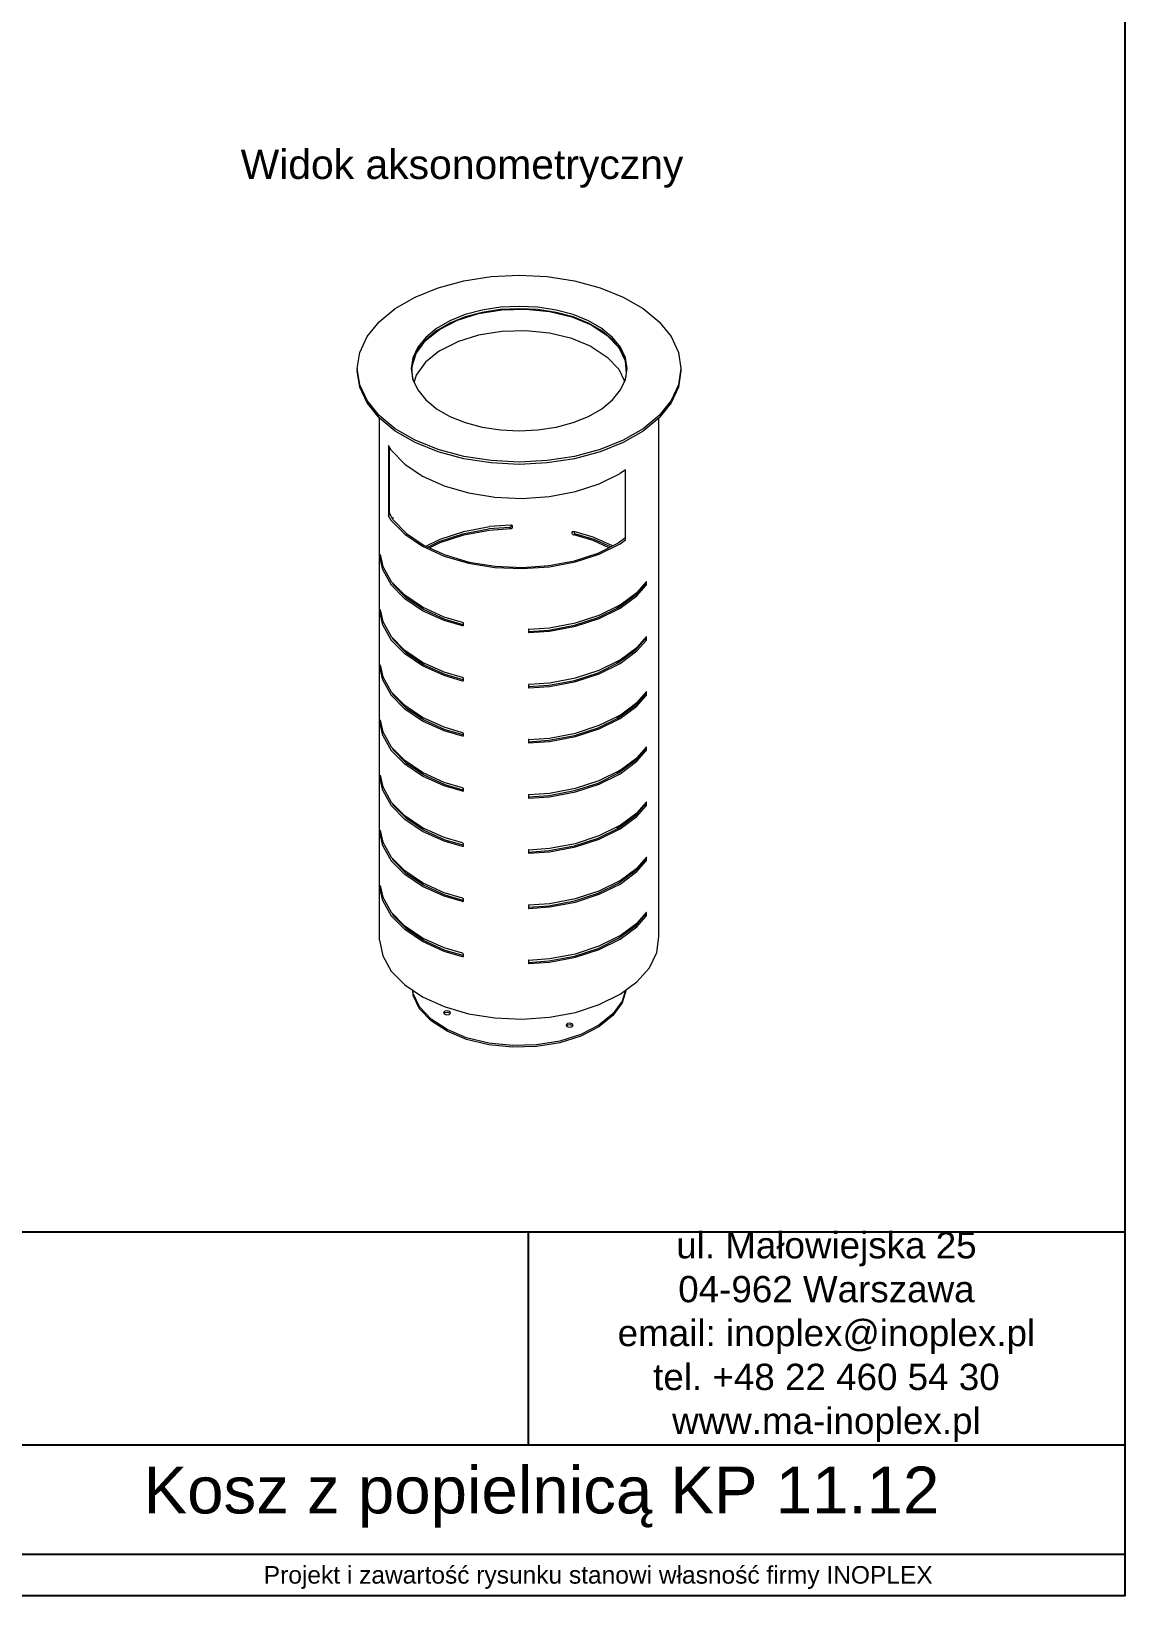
# Model space of a CAD drawing. Header units: millimetres. Extents: x 11885 to 15623, y 15829 to 21768.
# Drawn here: x 13754 to 15623, y 15829 to 18503 of the extents above; entities that cross this region are included whole.
import ezdxf

# ---------------------------------------------------------------- set-up
doc = ezdxf.new("R2010")
doc.units = ezdxf.units.MM
doc.header["$LTSCALE"] = 3
doc.layers.add('Konstrukcja - Stropy_Nr_pióra__1', color=7, linetype='Continuous', lineweight=13)
doc.layers.add('Konstrukcja - Słupy_Nr_pióra__1', color=7, linetype='Continuous', lineweight=13)
doc.styles.get("Standard").update_dxf_attribs({"font": 'arial.ttf'})
picture_1 = doc.add_image_def('image1.png', size_in_pixel=(179, 67))

msp = doc.modelspace()

# ---------------------------------------------------------------- linework, layer by layer
for p, q in [((13823.2, 16451.1), (15623.3, 16451.1)), ((15623.3, 16451.1), (15623.3, 16086.5)), ((15623.3, 16086.5), (13823.2, 16086.5)), ((15623, 15899.9), (13629.4, 15899.9))]:
    msp.add_line(p, q)
msp.add_lwpolyline([(11884.7, 21767.6), (15623.3, 21767.6), (15623.3, 15829.4), (11884.7, 15829.4)], close=True)
at = {"layer": 'Konstrukcja - Stropy_Nr_pióra__1', "linetype": 'Continuous'}
for p, q in [((14449.7, 18065), (14493.4, 18076.7)), ((14493.4, 18076.7), (14540, 18083.9)), ((14540, 18083.9), (14588, 18086.4)), ((14588, 18086.4), (14636.1, 18083.9)), ((14636.1, 18083.9), (14682.7, 18076.7)), ((14682.7, 18076.7), (14726.4, 18065)), ((14376.1, 18029.3), (14410.2, 18049)), ((14410.2, 18049), (14449.7, 18065)), ((14726.4, 18065), (14765.9, 18049)), ((14765.9, 18049), (14799.9, 18029.3)), ((14348.5, 18006.5), (14376.1, 18029.3)), ((14525, 18026.7), (14495.8, 18018.9)), ((14525, 18022.7), (14495.8, 18014.9)), ((14556, 18031.5), (14525, 18026.7)), ((14556, 18027.5), (14525, 18022.7)), ((14588, 18033.1), (14556, 18031.5)), ((14588, 18029.1), (14556, 18027.5)), ((14620.1, 18031.5), (14588, 18033.1)), ((14620.1, 18027.5), (14588, 18029.1)), ((14651.1, 18026.7), (14620.1, 18031.5)), ((14651.1, 18022.7), (14620.1, 18027.5)), ((14680.3, 18018.9), (14651.1, 18026.7)), ((14680.3, 18014.9), (14651.1, 18022.7)), ((14799.9, 18029.3), (14813.8, 18017.9)), ((14328.1, 17981.3), (14348.5, 18006.5)), ((14446.8, 17995.1), (14428.3, 17979.9)), ((14469.5, 18008.2), (14446.8, 17995.1)), ((14469.5, 18004.2), (14446.8, 17991.1)), ((14495.8, 18018.9), (14469.5, 18008.2)), ((14495.8, 18014.9), (14469.5, 18004.2)), ((14706.6, 18008.2), (14680.3, 18018.9)), ((14706.6, 18004.2), (14680.3, 18014.9)), ((14729.3, 17995.1), (14706.6, 18008.2)), ((14729.3, 17991.1), (14706.6, 18004.2)), ((14738.5, 17987.5), (14729.3, 17995.1)), ((14813.8, 18017.9), (14827.6, 18006.5)), ((14827.6, 18006.5), (14848, 17981.3)), ((14315.6, 17954.4), (14328.1, 17981.3)), ((14428.3, 17979.9), (14414.8, 17963.1)), ((14428.3, 17975.9), (14414.8, 17959.1)), ((14446.8, 17991.1), (14428.3, 17975.9)), ((14482.7, 17972.5), (14482.7, 17972.5)), ((14738.5, 17983.5), (14729.3, 17991.1)), ((14747.8, 17979.9), (14738.5, 17987.5)), ((14747.8, 17975.9), (14738.5, 17983.5)), ((14761.3, 17963.1), (14747.8, 17979.9)), ((14761.3, 17959.1), (14747.8, 17975.9)), ((14848, 17981.3), (14860.5, 17954.4)), ((14311.4, 17926.7), (14315.6, 17954.4)), ((14406.4, 17945.1), (14403.6, 17926.7)), ((14414.8, 17963.1), (14406.4, 17945.1)), ((14414.8, 17959.1), (14406.4, 17941.1)), ((14769.7, 17945.1), (14761.3, 17963.1)), ((14769.7, 17941.1), (14761.3, 17959.1)), ((14772.5, 17926.7), (14769.7, 17945.1)), ((14860.5, 17954.4), (14864.7, 17926.7)), ((14315.6, 17898.9), (14311.4, 17926.7)), ((14311.4, 17926.7), (14311.4, 17922.7)), ((14315.6, 17894.9), (14311.4, 17922.7)), ((14403.6, 17926.7), (14406.4, 17908.2)), ((14406.4, 17941.1), (14403.9, 17924.7)), ((14772.2, 17924.7), (14769.7, 17941.1)), ((14769.7, 17908.2), (14772.5, 17926.7)), ((14864.7, 17926.7), (14860.5, 17898.9)), ((14864.7, 17922.7), (14860.5, 17894.9)), ((14864.7, 17926.7), (14864.7, 17922.7)), ((14328.1, 17872), (14315.6, 17898.9)), ((14328.1, 17868), (14315.6, 17894.9)), ((14406.4, 17908.2), (14414.8, 17890.2)), ((14414.8, 17890.2), (14428.3, 17873.4)), ((14747.8, 17873.4), (14761.3, 17890.2)), ((14761.3, 17890.2), (14769.7, 17908.2)), ((14860.5, 17898.9), (14848, 17872)), ((14860.5, 17894.9), (14848, 17868)), ((14348.5, 17846.8), (14328.1, 17872)), ((14348.5, 17842.8), (14328.1, 17868)), ((14428.3, 17873.4), (14437.6, 17865.8)), ((14437.6, 17865.8), (14446.8, 17858.2)), ((14729.3, 17858.2), (14747.8, 17873.4)), ((14848, 17872), (14827.6, 17846.8)), ((14848, 17868), (14827.6, 17842.8)), ((14362.3, 17835.4), (14348.5, 17846.8)), ((14362.3, 17831.4), (14348.5, 17842.8)), ((14376.1, 17824), (14362.3, 17835.4)), ((14446.8, 17858.2), (14469.5, 17845.1)), ((14469.5, 17845.1), (14495.8, 17834.4)), ((14680.3, 17834.4), (14706.6, 17845.1)), ((14706.6, 17845.1), (14729.3, 17858.2)), ((14827.6, 17846.8), (14799.9, 17824)), ((14827.6, 17842.8), (14799.9, 17820)), ((14376.1, 17820), (14362.3, 17831.4)), ((14410.2, 17804.3), (14376.1, 17824)), ((14410.2, 17800.3), (14376.1, 17820)), ((14495.8, 17834.4), (14525, 17826.6)), ((14525, 17826.6), (14556, 17821.8)), ((14556, 17821.8), (14588, 17820.2)), ((14588, 17820.2), (14620.1, 17821.8)), ((14620.1, 17821.8), (14651.1, 17826.6)), ((14651.1, 17826.6), (14680.3, 17834.4)), ((14799.9, 17824), (14765.9, 17804.3)), ((14799.9, 17820), (14765.9, 17800.3)), ((14449.7, 17788.3), (14410.2, 17804.3)), ((14449.7, 17784.3), (14410.2, 17800.3)), ((14493.4, 17776.6), (14449.7, 17788.3)), ((14493.4, 17772.6), (14449.7, 17784.3)), ((14726.4, 17788.3), (14682.7, 17776.6)), ((14726.4, 17784.3), (14682.7, 17772.6)), ((14765.9, 17804.3), (14726.4, 17788.3)), ((14765.9, 17800.3), (14726.4, 17784.3)), ((14540, 17769.4), (14493.4, 17776.6)), ((14540, 17765.4), (14493.4, 17772.6)), ((14588, 17766.9), (14540, 17769.4)), ((14588, 17762.9), (14540, 17765.4)), ((14636.1, 17769.4), (14588, 17766.9)), ((14636.1, 17765.4), (14588, 17762.9)), ((14682.7, 17776.6), (14636.1, 17769.4)), ((14682.7, 17772.6), (14636.1, 17765.4))]:
    msp.add_line(p, q, dxfattribs=at)
at = {"layer": 'Konstrukcja - Słupy_Nr_pióra__1', "linetype": 'Continuous'}
for p, q in [((14518.8, 18020.9), (14558.4, 18027.3)), ((14558.4, 18027.3), (14599.5, 18028.5)), ((14599.5, 18028.5), (14640, 18024.4)), ((14640, 18024.4), (14677.9, 18015.2)), ((14451.8, 17993.8), (14482.7, 18009.5)), ((14482.7, 18009.5), (14518.8, 18020.9)), ((14677.9, 18015.2), (14711.3, 18001.3)), ((14711.3, 18001.3), (14738.5, 17983.5)), ((14411.8, 17952.7), (14427.8, 17974.5)), ((14427.8, 17974.5), (14451.8, 17993.8)), ((14451.8, 17956.8), (14482.7, 17972.5)), ((14518.8, 17983.9), (14482.7, 17972.5)), ((14558.4, 17990.3), (14518.8, 17983.9)), ((14599.5, 17991.5), (14558.4, 17990.3)), ((14640, 17987.4), (14599.5, 17991.5)), ((14677.9, 17978.2), (14640, 17987.4)), ((14711.3, 17964.3), (14677.9, 17978.2)), ((14738.5, 17983.5), (14758.2, 17962.6)), ((14404.7, 17929.3), (14411.8, 17952.7)), ((14451.8, 17956.8), (14427.8, 17937.5)), ((14711.3, 17964.3), (14738.5, 17946.5)), ((14738.5, 17946.5), (14758.2, 17925.6)), ((14758.2, 17962.6), (14769.3, 17939.8)), ((14406.5, 17908), (14404.7, 17929.3)), ((14411.8, 17915.7), (14408.3, 17904.1)), ((14427.8, 17937.5), (14411.8, 17915.7)), ((14758.2, 17925.6), (14768.1, 17905.3)), ((14769.3, 17939.8), (14771.2, 17918.4)), ((14770.3, 17912.5), (14767.7, 17904)), ((14349.3, 16949.6), (14349.3, 17842.1)), ((14826.8, 16955.7), (14826.8, 17842.1)), ((14369.4, 17787.1), (14364.9, 17795.1)), ((14364.9, 17795.1), (14364.9, 17675.1)), ((14366.3, 17679.5), (14366.3, 17792.7)), ((14392.4, 17763.6), (14369.4, 17787.1)), ((14392.4, 17763.6), (14422.9, 17743.1)), ((14422.9, 17743.1), (14459.7, 17726.4)), ((14684.2, 17716.4), (14725, 17729.7)), ((14725, 17729.7), (14760.6, 17747.3)), ((14769.6, 17753.9), (14760.6, 17747.3)), ((14769.6, 17633.9), (14769.6, 17753.9)), ((14459.7, 17726.4), (14501.5, 17714.1)), ((14501.5, 17714.1), (14546.6, 17706.9)), ((14546.6, 17706.9), (14593.3, 17704.8)), ((14593.3, 17704.8), (14639.7, 17708)), ((14639.7, 17708), (14684.2, 17716.4)), ((14366.3, 17679.5), (14364.9, 17675.1)), ((14369.4, 17667.1), (14364.9, 17675.1)), ((14372.8, 17668), (14366.3, 17679.5)), ((14392.4, 17643.6), (14369.4, 17667.1)), ((14372, 17670.5), (14371.8, 17669.7)), ((14372.5, 17671.6), (14372, 17670.5)), ((14373.1, 17672.4), (14372.5, 17671.6)), ((14395.4, 17644.8), (14372.8, 17668)), ((14453.2, 17635.4), (14493.3, 17648.4)), ((14491.9, 17644.4), (14536.4, 17652.8)), ((14493.3, 17648.4), (14537.1, 17656.7)), ((14493.3, 17642.4), (14537.1, 17650.7)), ((14571.3, 17655.2), (14536.4, 17652.8)), ((14573.7, 17659.2), (14537.1, 17656.7)), ((14537.1, 17650.7), (14573.7, 17653.2)), ((14572.6, 17655.5), (14571.3, 17655.2)), ((14573.7, 17653.2), (14571.3, 17655.2)), ((14573.6, 17656), (14572.6, 17655.5)), ((14574.3, 17656.8), (14573.6, 17656)), ((14574.9, 17659.2), (14573.7, 17659.2)), ((14573.7, 17653.2), (14574.9, 17653.5)), ((14574.5, 17657.7), (14574.3, 17656.8)), ((14574.5, 17659.2), (14574.5, 17659.1)), ((14574.5, 17659.1), (14574.5, 17657.7)), ((14576, 17658.7), (14574.9, 17659.2)), ((14574.9, 17653.5), (14576, 17654.1)), ((14576.6, 17658), (14576, 17658.7)), ((14576, 17654.1), (14576.6, 17654.9)), ((14576.9, 17657.2), (14576.6, 17658)), ((14576.6, 17654.9), (14576.9, 17655.8)), ((14576.9, 17655.8), (14576.9, 17657.2)), ((14678.5, 17646.7), (14678.8, 17647.6)), ((14678.8, 17647.6), (14679.4, 17648.2)), ((14679.4, 17648.2), (14680.4, 17648.4)), ((14680.4, 17648.4), (14681.5, 17648.3)), ((14714.4, 17638.7), (14681.5, 17648.3)), ((14681.9, 17648.2), (14681.9, 17648.1)), ((14681.9, 17648.1), (14681.9, 17647)), ((14392.4, 17643.6), (14422.9, 17623.1)), ((14395.4, 17644.8), (14425.4, 17624.6)), ((14422.9, 17623.1), (14459.7, 17606.4)), ((14425.4, 17624.6), (14461.7, 17608.2)), ((14428.5, 17623.2), (14453.2, 17635.4)), ((14431.9, 17621.6), (14451.1, 17631.1)), ((14434.9, 17620.3), (14453.2, 17629.4)), ((14451.1, 17631.1), (14491.9, 17644.4)), ((14453.2, 17629.4), (14493.3, 17642.4)), ((14678.5, 17645.6), (14678.5, 17646.7)), ((14678.8, 17644.6), (14678.5, 17645.6)), ((14679.4, 17643.6), (14678.8, 17644.6)), ((14680.4, 17642.8), (14679.4, 17643.6)), ((14681.5, 17642.3), (14680.4, 17642.8)), ((14681.5, 17642.3), (14684.9, 17643.6)), ((14714.4, 17632.7), (14681.5, 17642.3)), ((14681.9, 17647), (14682.1, 17646)), ((14682.1, 17646), (14682.8, 17645)), ((14682.8, 17645), (14683.8, 17644.2)), ((14683.8, 17644.2), (14684.9, 17643.6)), ((14716.4, 17634.4), (14684.9, 17643.6)), ((14747.5, 17623.6), (14714.4, 17638.7)), ((14741.2, 17620.5), (14714.4, 17632.7)), ((14744, 17621.9), (14716.4, 17634.4)), ((14722.9, 17611.4), (14757.9, 17628.8)), ((14725, 17609.7), (14760.6, 17627.3)), ((14769.6, 17637.3), (14757.9, 17628.8)), ((14760.6, 17627.3), (14769.6, 17633.9)), ((14350.5, 17608.9), (14350.6, 17609)), ((14350.5, 17608.6), (14350.5, 17608.9)), ((14350.5, 17604.2), (14350.5, 17608.6)), ((14350.5, 17603.8), (14350.5, 17604.2)), ((14350.6, 17603.4), (14350.5, 17603.8)), ((14350.6, 17609), (14350.6, 17608.9)), ((14350.6, 17608.9), (14350.7, 17608.8)), ((14350.6, 17603.1), (14350.6, 17603.4)), ((14350.7, 17602.8), (14350.6, 17603.1)), ((14350.7, 17608.8), (14354.9, 17588.6)), ((14350.7, 17602.8), (14351.8, 17603.2)), ((14354.9, 17582.6), (14350.7, 17602.8)), ((14459.7, 17606.4), (14501.5, 17594.1)), ((14461.7, 17608.2), (14502.8, 17596.1)), ((14501.5, 17594.1), (14546.6, 17586.9)), ((14502.8, 17596.1), (14547.2, 17589)), ((14638.9, 17590.1), (14682.7, 17598.4)), ((14639.7, 17588), (14684.2, 17596.4)), ((14682.7, 17598.4), (14722.9, 17611.4)), ((14684.2, 17596.4), (14725, 17609.7)), ((14354.9, 17588.6), (14369.4, 17562.9)), ((14354.9, 17582.6), (14369.4, 17556.9)), ((14546.6, 17586.9), (14593.3, 17584.8)), ((14547.2, 17589), (14593.2, 17586.9)), ((14593.2, 17586.9), (14638.9, 17590.1)), ((14593.3, 17584.8), (14639.7, 17588)), ((14369.4, 17562.9), (14392.4, 17539.3)), ((14369.4, 17556.9), (14392.4, 17533.3)), ((14370.5, 17561.8), (14372.8, 17557.7)), ((14372.8, 17557.7), (14395.4, 17534.5)), ((14760.6, 17523.1), (14789.5, 17544.3)), ((14803, 17558.4), (14786.4, 17539.5)), ((14805.4, 17562.5), (14789.5, 17544.3)), ((14789.5, 17538.3), (14805.4, 17556.5)), ((14803.2, 17558.7), (14803, 17558.4)), ((14805.4, 17556.5), (14803, 17558.4)), ((14803.3, 17559), (14803.2, 17558.7)), ((14803.4, 17559.3), (14803.3, 17559)), ((14803.4, 17560.2), (14803.4, 17559.6)), ((14803.4, 17559.6), (14803.4, 17559.3)), ((14805.6, 17562.6), (14805.4, 17562.5)), ((14805.4, 17556.5), (14805.6, 17556.7)), ((14805.7, 17562.6), (14805.6, 17562.6)), ((14805.6, 17556.7), (14805.7, 17557)), ((14805.8, 17562.5), (14805.7, 17562.6)), ((14805.7, 17557), (14805.8, 17557.3)), ((14805.8, 17562.3), (14805.8, 17562.5)), ((14805.8, 17557.6), (14805.8, 17562.3)), ((14805.8, 17557.3), (14805.8, 17557.6)), ((14350.5, 17514.6), (14350.6, 17514.7)), ((14350.5, 17514.3), (14350.5, 17514.6)), ((14350.5, 17509.9), (14350.5, 17514.3)), ((14350.6, 17514.7), (14350.7, 17514.5)), ((14350.6, 17514.7), (14350.6, 17514.7)), ((14350.7, 17514.5), (14354.9, 17494.3)), ((14422.9, 17518.8), (14392.4, 17539.3)), ((14422.9, 17512.8), (14392.4, 17533.3)), ((14425.4, 17514.3), (14395.4, 17534.5)), ((14414.9, 17521.4), (14416.9, 17522.8)), ((14417, 17520), (14419.4, 17521.2)), ((14419.4, 17518.4), (14421.8, 17519.6)), ((14459.7, 17502.1), (14422.9, 17518.8)), ((14461.7, 17497.9), (14425.4, 17514.3)), ((14722.9, 17501.2), (14757.9, 17518.5)), ((14725, 17505.5), (14760.6, 17523.1)), ((14725, 17499.5), (14760.6, 17517.1)), ((14756.7, 17517.9), (14753.9, 17519.8)), ((14759.2, 17519.5), (14756.7, 17521.1)), ((14757.9, 17518.5), (14786.4, 17539.5)), ((14761.2, 17520.9), (14759.1, 17522.3)), ((14760.6, 17517.1), (14789.5, 17538.3)), ((14350.5, 17509.6), (14350.5, 17509.9)), ((14350.6, 17509.2), (14350.5, 17509.6)), ((14350.6, 17508.8), (14350.6, 17509.2)), ((14350.7, 17508.5), (14350.6, 17508.8)), ((14350.7, 17508.5), (14351.8, 17509)), ((14354.9, 17488.3), (14350.7, 17508.5)), ((14354.9, 17494.3), (14369.4, 17468.6)), ((14354.9, 17488.3), (14369.4, 17462.6)), ((14459.7, 17496.1), (14422.9, 17512.8)), ((14491.2, 17492.9), (14459.7, 17502.1)), ((14491.2, 17486.9), (14459.7, 17496.1)), ((14492.1, 17489), (14461.7, 17497.9)), ((14491.2, 17492.9), (14491.5, 17492.7)), ((14492.1, 17487.3), (14491.2, 17486.9)), ((14491.5, 17492.7), (14491.8, 17492.5)), ((14491.8, 17492.5), (14492.1, 17492.2)), ((14492.1, 17487.1), (14491.8, 17486.9)), ((14492.1, 17492.2), (14492.1, 17491.8)), ((14492.1, 17491.8), (14492.1, 17487.4)), ((14492.1, 17487.4), (14492.1, 17487.1)), ((14638.9, 17479.9), (14682.7, 17488.1)), ((14639.7, 17483.8), (14684.2, 17492.2)), ((14682.7, 17488.1), (14722.9, 17501.2)), ((14684.2, 17492.2), (14725, 17505.5)), ((14684.2, 17486.2), (14725, 17499.5)), ((14369.4, 17468.6), (14392.4, 17445.1)), ((14369.4, 17462.6), (14392.4, 17439.1)), ((14370.5, 17467.5), (14372.8, 17463.5)), ((14372.8, 17463.5), (14395.4, 17440.3)), ((14491.5, 17486.9), (14491.2, 17486.9)), ((14491.8, 17486.9), (14491.5, 17486.9)), ((14603.9, 17480.9), (14603.8, 17480.6)), ((14603.8, 17480.6), (14603.8, 17475.9)), ((14603.8, 17477.4), (14638.9, 17479.9)), ((14603.8, 17476.1), (14604.7, 17475.4)), ((14603.8, 17475.9), (14603.9, 17475.7)), ((14604.1, 17481.1), (14603.9, 17480.9)), ((14603.9, 17475.7), (14604.1, 17475.5)), ((14604.4, 17481.3), (14604.1, 17481.1)), ((14604.1, 17475.5), (14604.4, 17475.4)), ((14604.7, 17481.4), (14604.4, 17481.3)), ((14604.4, 17475.4), (14604.7, 17475.4)), ((14604.7, 17481.4), (14639.7, 17483.8)), ((14604.7, 17475.4), (14639.7, 17477.8)), ((14639.7, 17477.8), (14684.2, 17486.2)), ((14803, 17464.2), (14786.4, 17445.2)), ((14805.4, 17468.2), (14789.5, 17450.1)), ((14789.5, 17444.1), (14805.4, 17462.2)), ((14803.2, 17464.4), (14803, 17464.2)), ((14805.4, 17462.2), (14803, 17464.2)), ((14803.3, 17464.7), (14803.2, 17464.4)), ((14803.4, 17465), (14803.3, 17464.7)), ((14803.4, 17466), (14803.4, 17465.3)), ((14803.4, 17465.3), (14803.4, 17465)), ((14805.6, 17468.3), (14805.4, 17468.2)), ((14805.4, 17462.2), (14805.6, 17462.4)), ((14805.7, 17468.4), (14805.6, 17468.3)), ((14805.6, 17462.4), (14805.7, 17462.7)), ((14805.8, 17468.2), (14805.7, 17468.4)), ((14805.7, 17462.7), (14805.8, 17463.1)), ((14805.8, 17468), (14805.8, 17468.2)), ((14805.8, 17463.3), (14805.8, 17468)), ((14805.8, 17463.1), (14805.8, 17463.3)), ((14422.9, 17424.6), (14392.4, 17445.1)), ((14422.9, 17418.6), (14392.4, 17439.1)), ((14425.4, 17420.1), (14395.4, 17440.3)), ((14757.9, 17424.3), (14786.4, 17445.2)), ((14760.6, 17428.8), (14789.5, 17450.1)), ((14760.6, 17422.8), (14789.5, 17444.1)), ((14350.5, 17420.4), (14350.6, 17420.5)), ((14350.5, 17420.1), (14350.5, 17420.4)), ((14350.5, 17415.7), (14350.5, 17420.1)), ((14350.5, 17415.3), (14350.5, 17415.7)), ((14350.6, 17414.9), (14350.5, 17415.3)), ((14350.6, 17420.5), (14350.6, 17420.4)), ((14350.6, 17420.4), (14350.7, 17420.3)), ((14350.6, 17414.6), (14350.6, 17414.9)), ((14350.7, 17414.3), (14350.6, 17414.6)), ((14350.7, 17420.3), (14354.9, 17400.1)), ((14350.7, 17414.3), (14351.8, 17414.7)), ((14354.9, 17394.1), (14350.7, 17414.3)), ((14414.9, 17427.1), (14416.9, 17428.6)), ((14417, 17425.7), (14419.4, 17426.9)), ((14419.4, 17424.1), (14421.8, 17425.3)), ((14459.7, 17407.9), (14422.9, 17424.6)), ((14459.7, 17401.9), (14422.9, 17418.6)), ((14461.7, 17403.7), (14425.4, 17420.1)), ((14491.2, 17398.7), (14459.7, 17407.9)), ((14682.7, 17393.9), (14722.9, 17406.9)), ((14684.2, 17397.9), (14725, 17411.2)), ((14722.9, 17406.9), (14757.9, 17424.3)), ((14725, 17411.2), (14760.6, 17428.8)), ((14725, 17405.2), (14760.6, 17422.8)), ((14756.7, 17423.7), (14753.9, 17425.5)), ((14759.2, 17425.2), (14756.7, 17426.9)), ((14761.2, 17426.7), (14759.1, 17428.1)), ((14354.9, 17400.1), (14369.4, 17374.4)), ((14354.9, 17394.1), (14369.4, 17368.4)), ((14491.2, 17392.7), (14459.7, 17401.9)), ((14492.1, 17394.7), (14461.7, 17403.7)), ((14491.2, 17398.7), (14491.5, 17398.5)), ((14492.1, 17393), (14491.2, 17392.7)), ((14491.5, 17392.6), (14491.2, 17392.7)), ((14491.5, 17398.5), (14491.8, 17398.2)), ((14491.8, 17392.7), (14491.5, 17392.6)), ((14491.8, 17398.2), (14492.1, 17397.9)), ((14492.1, 17392.9), (14491.8, 17392.7)), ((14492.1, 17397.9), (14492.1, 17397.6)), ((14492.1, 17397.6), (14492.1, 17393.2)), ((14492.1, 17393.2), (14492.1, 17392.9)), ((14603.9, 17386.6), (14603.8, 17386.4)), ((14603.8, 17386.4), (14603.8, 17381.7)), ((14603.8, 17383.2), (14638.9, 17385.6)), ((14603.8, 17381.8), (14604.7, 17381.1)), ((14603.8, 17381.7), (14603.9, 17381.4)), ((14604.1, 17386.9), (14603.9, 17386.6)), ((14603.9, 17381.4), (14604.1, 17381.2)), ((14604.4, 17387), (14604.1, 17386.9)), ((14604.1, 17381.2), (14604.4, 17381.1)), ((14604.7, 17387.1), (14604.4, 17387)), ((14604.4, 17381.1), (14604.7, 17381.1)), ((14604.7, 17387.1), (14639.7, 17389.5)), ((14604.7, 17381.1), (14639.7, 17383.5)), ((14638.9, 17385.6), (14682.7, 17393.9)), ((14639.7, 17389.5), (14684.2, 17397.9)), ((14639.7, 17383.5), (14684.2, 17391.9)), ((14684.2, 17391.9), (14725, 17405.2)), ((14369.4, 17374.4), (14392.4, 17350.8)), ((14369.4, 17368.4), (14392.4, 17344.8)), ((14370.5, 17373.3), (14372.8, 17369.2)), ((14372.8, 17369.2), (14395.4, 17346)), ((14760.6, 17334.6), (14789.5, 17355.8)), ((14803, 17369.9), (14786.4, 17351)), ((14805.4, 17374), (14789.5, 17355.8)), ((14789.5, 17349.8), (14805.4, 17368)), ((14803.2, 17370.2), (14803, 17369.9)), ((14805.4, 17368), (14803, 17369.9)), ((14803.3, 17370.5), (14803.2, 17370.2)), ((14803.4, 17370.8), (14803.3, 17370.5)), ((14803.4, 17371.7), (14803.4, 17371.1)), ((14803.4, 17371.1), (14803.4, 17370.8)), ((14805.6, 17374.1), (14805.4, 17374)), ((14805.4, 17368), (14805.6, 17368.2)), ((14805.7, 17374.1), (14805.6, 17374.1)), ((14805.6, 17368.2), (14805.7, 17368.5)), ((14805.8, 17374), (14805.7, 17374.1)), ((14805.7, 17368.5), (14805.8, 17368.8)), ((14805.8, 17373.8), (14805.8, 17374)), ((14805.8, 17369.1), (14805.8, 17373.8)), ((14805.8, 17368.8), (14805.8, 17369.1)), ((14422.9, 17330.3), (14392.4, 17350.8)), ((14422.9, 17324.3), (14392.4, 17344.8)), ((14425.4, 17325.8), (14395.4, 17346)), ((14414.9, 17332.9), (14416.9, 17334.3)), ((14417, 17331.5), (14419.4, 17332.7)), ((14419.4, 17329.9), (14421.8, 17331.1)), ((14459.7, 17313.6), (14422.9, 17330.3)), ((14722.9, 17312.7), (14757.9, 17330)), ((14725, 17317), (14760.6, 17334.6)), ((14725, 17311), (14760.6, 17328.6)), ((14756.7, 17329.4), (14753.9, 17331.3)), ((14759.2, 17331), (14756.7, 17332.6)), ((14757.9, 17330), (14786.4, 17351)), ((14761.2, 17332.4), (14759.1, 17333.8)), ((14760.6, 17328.6), (14789.5, 17349.8)), ((14350.5, 17326.1), (14350.6, 17326.2)), ((14350.5, 17325.8), (14350.5, 17326.1)), ((14350.5, 17321.4), (14350.5, 17325.8)), ((14350.5, 17321.1), (14350.5, 17321.4)), ((14350.6, 17320.7), (14350.5, 17321.1)), ((14350.6, 17326.2), (14350.7, 17326)), ((14350.6, 17326.2), (14350.6, 17326.2)), ((14350.6, 17320.3), (14350.6, 17320.7)), ((14350.7, 17320), (14350.6, 17320.3)), ((14350.7, 17326), (14354.9, 17305.8)), ((14350.7, 17320), (14351.8, 17320.5)), ((14354.9, 17299.8), (14350.7, 17320)), ((14354.9, 17305.8), (14369.4, 17280.1)), ((14354.9, 17299.8), (14369.4, 17274.1)), ((14459.7, 17307.6), (14422.9, 17324.3)), ((14461.7, 17309.4), (14425.4, 17325.8)), ((14491.2, 17304.4), (14459.7, 17313.6)), ((14491.2, 17298.4), (14459.7, 17307.6)), ((14492.1, 17300.5), (14461.7, 17309.4)), ((14491.2, 17304.4), (14491.5, 17304.2)), ((14491.5, 17304.2), (14491.8, 17304)), ((14491.8, 17304), (14492.1, 17303.7)), ((14492.1, 17303.7), (14492.1, 17303.3)), ((14492.1, 17303.3), (14492.1, 17298.9)), ((14639.7, 17295.3), (14684.2, 17303.7)), ((14682.7, 17299.6), (14722.9, 17312.7)), ((14684.2, 17303.7), (14725, 17317)), ((14684.2, 17297.7), (14725, 17311)), ((14369.4, 17280.1), (14392.4, 17256.6)), ((14369.4, 17274.1), (14392.4, 17250.6)), ((14370.5, 17279), (14372.8, 17275)), ((14372.8, 17275), (14395.4, 17251.8)), ((14492.1, 17298.8), (14491.2, 17298.4)), ((14491.5, 17298.4), (14491.2, 17298.4)), ((14491.8, 17298.4), (14491.5, 17298.4)), ((14492.1, 17298.6), (14491.8, 17298.4)), ((14492.1, 17298.9), (14492.1, 17298.6)), ((14603.9, 17292.4), (14603.8, 17292.1)), ((14603.8, 17292.1), (14603.8, 17287.4)), ((14603.8, 17288.9), (14638.9, 17291.4)), ((14603.8, 17287.6), (14604.7, 17286.9)), ((14603.8, 17287.4), (14603.9, 17287.2)), ((14604.1, 17292.6), (14603.9, 17292.4)), ((14603.9, 17287.2), (14604.1, 17287)), ((14604.4, 17292.8), (14604.1, 17292.6)), ((14604.1, 17287), (14604.4, 17286.9)), ((14604.7, 17292.9), (14604.4, 17292.8)), ((14604.4, 17286.9), (14604.7, 17286.9)), ((14604.7, 17292.9), (14639.7, 17295.3)), ((14604.7, 17286.9), (14639.7, 17289.3)), ((14638.9, 17291.4), (14682.7, 17299.6)), ((14639.7, 17289.3), (14684.2, 17297.7)), ((14803, 17275.7), (14786.4, 17256.7)), ((14805.4, 17279.7), (14789.5, 17261.6)), ((14789.5, 17255.6), (14805.4, 17273.7)), ((14803.2, 17275.9), (14803, 17275.7)), ((14805.4, 17273.7), (14803, 17275.7)), ((14803.3, 17276.2), (14803.2, 17275.9)), ((14803.4, 17276.5), (14803.3, 17276.2)), ((14803.4, 17277.5), (14803.4, 17276.8)), ((14803.4, 17276.8), (14803.4, 17276.5)), ((14805.6, 17279.8), (14805.4, 17279.7)), ((14805.4, 17273.7), (14805.6, 17273.9)), ((14805.7, 17279.9), (14805.6, 17279.8)), ((14805.6, 17273.9), (14805.7, 17274.2)), ((14805.8, 17279.7), (14805.7, 17279.9)), ((14805.7, 17274.2), (14805.8, 17274.6)), ((14805.8, 17279.5), (14805.8, 17279.7)), ((14805.8, 17274.8), (14805.8, 17279.5)), ((14805.8, 17274.6), (14805.8, 17274.8)), ((14422.9, 17236.1), (14392.4, 17256.6)), ((14422.9, 17230.1), (14392.4, 17250.6)), ((14425.4, 17231.6), (14395.4, 17251.8)), ((14757.9, 17235.8), (14786.4, 17256.7)), ((14760.6, 17240.3), (14789.5, 17261.6)), ((14760.6, 17234.3), (14789.5, 17255.6)), ((14350.5, 17231.9), (14350.6, 17232)), ((14350.5, 17231.6), (14350.5, 17231.9)), ((14350.5, 17227.2), (14350.5, 17231.6)), ((14350.5, 17226.8), (14350.5, 17227.2)), ((14350.6, 17226.4), (14350.5, 17226.8)), ((14350.6, 17232), (14350.6, 17231.9)), ((14350.6, 17231.9), (14350.7, 17231.8)), ((14350.6, 17226.1), (14350.6, 17226.4)), ((14350.7, 17225.8), (14350.6, 17226.1)), ((14350.7, 17231.8), (14354.9, 17211.6)), ((14350.7, 17225.8), (14351.8, 17226.2)), ((14354.9, 17205.6), (14350.7, 17225.8)), ((14414.9, 17238.6), (14416.9, 17240.1)), ((14417, 17237.2), (14419.4, 17238.4)), ((14419.4, 17235.6), (14421.8, 17236.8)), ((14459.7, 17219.4), (14422.9, 17236.1)), ((14459.7, 17213.4), (14422.9, 17230.1)), ((14461.7, 17215.2), (14425.4, 17231.6)), ((14684.2, 17209.4), (14725, 17222.7)), ((14722.9, 17218.4), (14757.9, 17235.8)), ((14725, 17222.7), (14760.6, 17240.3)), ((14725, 17216.7), (14760.6, 17234.3)), ((14756.7, 17235.2), (14753.9, 17237)), ((14759.2, 17236.7), (14756.7, 17238.4)), ((14761.2, 17238.2), (14759.1, 17239.6)), ((14354.9, 17211.6), (14369.4, 17185.9)), ((14354.9, 17205.6), (14369.4, 17179.9)), ((14491.2, 17210.2), (14459.7, 17219.4)), ((14491.2, 17204.2), (14459.7, 17213.4)), ((14492.1, 17206.2), (14461.7, 17215.2)), ((14491.2, 17210.2), (14491.5, 17210)), ((14492.1, 17204.5), (14491.2, 17204.2)), ((14491.5, 17204.1), (14491.2, 17204.2)), ((14491.5, 17210), (14491.8, 17209.7)), ((14491.8, 17204.2), (14491.5, 17204.1)), ((14491.8, 17209.7), (14492.1, 17209.4)), ((14492.1, 17204.4), (14491.8, 17204.2)), ((14492.1, 17209.4), (14492.1, 17209.1)), ((14492.1, 17209.1), (14492.1, 17204.7)), ((14492.1, 17204.7), (14492.1, 17204.4)), ((14603.9, 17198.1), (14603.8, 17197.9)), ((14603.8, 17197.9), (14603.8, 17193.2)), ((14603.8, 17194.7), (14638.9, 17197.1)), ((14603.8, 17193.3), (14604.7, 17192.6)), ((14603.8, 17193.2), (14603.9, 17192.9)), ((14604.1, 17198.4), (14603.9, 17198.1)), ((14603.9, 17192.9), (14604.1, 17192.7)), ((14604.4, 17198.5), (14604.1, 17198.4)), ((14604.7, 17198.6), (14604.4, 17198.5)), ((14604.7, 17198.6), (14639.7, 17201)), ((14604.7, 17192.6), (14639.7, 17195)), ((14638.9, 17197.1), (14682.7, 17205.4)), ((14639.7, 17201), (14684.2, 17209.4)), ((14639.7, 17195), (14684.2, 17203.4)), ((14682.7, 17205.4), (14722.9, 17218.4)), ((14684.2, 17203.4), (14725, 17216.7)), ((14369.4, 17185.9), (14392.4, 17162.3)), ((14369.4, 17179.9), (14392.4, 17156.3)), ((14370.5, 17184.8), (14372.8, 17180.7)), ((14372.8, 17180.7), (14395.4, 17157.5)), ((14604.1, 17192.7), (14604.4, 17192.6)), ((14604.4, 17192.6), (14604.7, 17192.6)), ((14760.6, 17146.1), (14789.5, 17167.3)), ((14803, 17181.4), (14786.4, 17162.5)), ((14805.4, 17185.5), (14789.5, 17167.3)), ((14789.5, 17161.3), (14805.4, 17179.5)), ((14803.2, 17181.7), (14803, 17181.4)), ((14805.4, 17179.5), (14803, 17181.4)), ((14803.3, 17182), (14803.2, 17181.7)), ((14803.4, 17182.3), (14803.3, 17182)), ((14803.4, 17183.2), (14803.4, 17182.6)), ((14803.4, 17182.6), (14803.4, 17182.3)), ((14805.6, 17185.6), (14805.4, 17185.5)), ((14805.4, 17179.5), (14805.6, 17179.7)), ((14805.7, 17185.6), (14805.6, 17185.6)), ((14805.6, 17179.7), (14805.7, 17180)), ((14805.8, 17185.5), (14805.7, 17185.6)), ((14805.7, 17180), (14805.8, 17180.3)), ((14805.8, 17185.3), (14805.8, 17185.5)), ((14805.8, 17180.6), (14805.8, 17185.3)), ((14805.8, 17180.3), (14805.8, 17180.6)), ((14422.9, 17141.8), (14392.4, 17162.3)), ((14422.9, 17135.8), (14392.4, 17156.3)), ((14425.4, 17137.3), (14395.4, 17157.5)), ((14414.9, 17144.4), (14416.9, 17145.8)), ((14417, 17143), (14419.4, 17144.2)), ((14419.4, 17141.4), (14421.8, 17142.6)), ((14459.7, 17125.1), (14422.9, 17141.8)), ((14722.9, 17124.2), (14757.9, 17141.5)), ((14725, 17128.5), (14760.6, 17146.1)), ((14725, 17122.5), (14760.6, 17140.1)), ((14756.7, 17140.9), (14753.9, 17142.8)), ((14759.2, 17142.5), (14756.7, 17144.1)), ((14757.9, 17141.5), (14786.4, 17162.5)), ((14761.2, 17143.9), (14759.1, 17145.3)), ((14760.6, 17140.1), (14789.5, 17161.3)), ((14350.5, 17137.6), (14350.6, 17137.7)), ((14350.5, 17137.3), (14350.5, 17137.6)), ((14350.5, 17132.9), (14350.5, 17137.3)), ((14350.5, 17132.6), (14350.5, 17132.9)), ((14350.6, 17132.2), (14350.5, 17132.6)), ((14350.6, 17137.7), (14350.7, 17137.5)), ((14350.6, 17137.7), (14350.6, 17137.7)), ((14350.6, 17131.8), (14350.6, 17132.2)), ((14350.7, 17131.5), (14350.6, 17131.8)), ((14350.7, 17137.5), (14354.9, 17117.3)), ((14350.7, 17131.5), (14351.8, 17132)), ((14354.9, 17111.3), (14350.7, 17131.5)), ((14354.9, 17117.3), (14369.4, 17091.6)), ((14459.7, 17119.1), (14422.9, 17135.8)), ((14461.7, 17120.9), (14425.4, 17137.3)), ((14491.2, 17115.9), (14459.7, 17125.1)), ((14491.2, 17109.9), (14459.7, 17119.1)), ((14492.1, 17112), (14461.7, 17120.9)), ((14491.2, 17115.9), (14491.5, 17115.7)), ((14491.5, 17115.7), (14491.8, 17115.5)), ((14491.8, 17115.5), (14492.1, 17115.2)), ((14492.1, 17115.2), (14492.1, 17114.8)), ((14492.1, 17114.8), (14492.1, 17110.4)), ((14639.7, 17106.8), (14684.2, 17115.2)), ((14682.7, 17111.1), (14722.9, 17124.2)), ((14684.2, 17115.2), (14725, 17128.5)), ((14684.2, 17109.2), (14725, 17122.5)), ((14354.9, 17111.3), (14369.4, 17085.6)), ((14369.4, 17091.6), (14392.4, 17068.1)), ((14370.5, 17090.5), (14372.8, 17086.5)), ((14372.8, 17086.5), (14395.4, 17063.3)), ((14492.1, 17110.3), (14491.2, 17109.9)), ((14491.5, 17109.9), (14491.2, 17109.9)), ((14491.8, 17109.9), (14491.5, 17109.9)), ((14492.1, 17110.1), (14491.8, 17109.9)), ((14492.1, 17110.4), (14492.1, 17110.1)), ((14603.9, 17103.9), (14603.8, 17103.6)), ((14603.8, 17103.6), (14603.8, 17098.9)), ((14603.8, 17100.4), (14638.9, 17102.9)), ((14603.8, 17099.1), (14604.7, 17098.4)), ((14603.8, 17098.9), (14603.9, 17098.7)), ((14604.1, 17104.1), (14603.9, 17103.9)), ((14603.9, 17098.7), (14604.1, 17098.5)), ((14604.4, 17104.3), (14604.1, 17104.1)), ((14604.1, 17098.5), (14604.4, 17098.4)), ((14604.7, 17104.4), (14604.4, 17104.3)), ((14604.4, 17098.4), (14604.7, 17098.4)), ((14604.7, 17104.4), (14639.7, 17106.8)), ((14604.7, 17098.4), (14639.7, 17100.8)), ((14638.9, 17102.9), (14682.7, 17111.1)), ((14639.7, 17100.8), (14684.2, 17109.2)), ((14803, 17087.2), (14786.4, 17068.2)), ((14805.4, 17091.2), (14789.5, 17073.1)), ((14803.2, 17087.4), (14803, 17087.2)), ((14805.4, 17085.2), (14803, 17087.2)), ((14803.3, 17087.7), (14803.2, 17087.4)), ((14803.4, 17088), (14803.3, 17087.7)), ((14803.4, 17089), (14803.4, 17088.3)), ((14803.4, 17088.3), (14803.4, 17088)), ((14805.6, 17091.3), (14805.4, 17091.2)), ((14805.7, 17091.4), (14805.6, 17091.3)), ((14805.8, 17091.2), (14805.7, 17091.4)), ((14805.7, 17085.7), (14805.8, 17086.1)), ((14805.8, 17091), (14805.8, 17091.2)), ((14805.8, 17086.3), (14805.8, 17091)), ((14805.8, 17086.1), (14805.8, 17086.3)), ((14369.4, 17085.6), (14392.4, 17062.1)), ((14422.9, 17047.6), (14392.4, 17068.1)), ((14422.9, 17041.6), (14392.4, 17062.1)), ((14425.4, 17043.1), (14395.4, 17063.3)), ((14757.9, 17047.3), (14786.4, 17068.2)), ((14760.6, 17051.8), (14789.5, 17073.1)), ((14760.6, 17045.8), (14789.5, 17067.1)), ((14789.5, 17067.1), (14805.4, 17085.2)), ((14805.4, 17085.2), (14805.6, 17085.4)), ((14805.6, 17085.4), (14805.7, 17085.7)), ((14350.5, 17043.4), (14350.6, 17043.5)), ((14350.5, 17043.1), (14350.5, 17043.4)), ((14350.5, 17038.7), (14350.5, 17043.1)), ((14350.5, 17038.3), (14350.5, 17038.7)), ((14350.6, 17037.9), (14350.5, 17038.3)), ((14350.6, 17043.5), (14350.6, 17043.4)), ((14350.6, 17043.4), (14350.7, 17043.3)), ((14350.6, 17037.6), (14350.6, 17037.9)), ((14350.7, 17037.3), (14350.6, 17037.6)), ((14350.7, 17043.3), (14354.9, 17023.1)), ((14350.7, 17037.3), (14351.8, 17037.7)), ((14354.9, 17017.1), (14350.7, 17037.3)), ((14459.7, 17030.9), (14422.9, 17047.6)), ((14459.7, 17024.9), (14422.9, 17041.6)), ((14461.7, 17026.7), (14425.4, 17043.1)), ((14684.2, 17020.9), (14725, 17034.2)), ((14722.9, 17029.9), (14757.9, 17047.3)), ((14725, 17034.2), (14760.6, 17051.8)), ((14725, 17028.2), (14760.6, 17045.8)), ((14354.9, 17023.1), (14369.4, 16997.4)), ((14354.9, 17017.1), (14369.4, 16991.4)), ((14491.2, 17021.7), (14459.7, 17030.9)), ((14491.2, 17015.7), (14459.7, 17024.9)), ((14492.1, 17017.7), (14461.7, 17026.7)), ((14491.2, 17021.7), (14491.5, 17021.5)), ((14492.1, 17016), (14491.2, 17015.7)), ((14491.5, 17015.6), (14491.2, 17015.7)), ((14491.5, 17021.5), (14491.8, 17021.2)), ((14491.8, 17015.7), (14491.5, 17015.6)), ((14491.8, 17021.2), (14492.1, 17020.9)), ((14492.1, 17015.9), (14491.8, 17015.7)), ((14492.1, 17020.9), (14492.1, 17020.6)), ((14492.1, 17020.6), (14492.1, 17016.2)), ((14492.1, 17016.2), (14492.1, 17015.9)), ((14603.9, 17009.6), (14603.8, 17009.4)), ((14603.8, 17009.4), (14603.8, 17004.7)), ((14603.8, 17006.2), (14638.9, 17008.6)), ((14604.1, 17009.9), (14603.9, 17009.6)), ((14604.4, 17010), (14604.1, 17009.9)), ((14604.7, 17010.1), (14604.4, 17010)), ((14604.7, 17010.1), (14639.7, 17012.5)), ((14604.7, 17004.1), (14639.7, 17006.5)), ((14638.9, 17008.6), (14682.7, 17016.9)), ((14639.7, 17012.5), (14684.2, 17020.9)), ((14639.7, 17006.5), (14684.2, 17014.9)), ((14682.7, 17016.9), (14722.9, 17029.9)), ((14684.2, 17014.9), (14725, 17028.2)), ((14369.4, 16997.4), (14392.4, 16973.8)), ((14369.4, 16991.4), (14392.4, 16967.8)), ((14370.5, 16996.3), (14372.8, 16992.2)), ((14372.8, 16992.2), (14395.4, 16969)), ((14603.8, 17004.8), (14604.7, 17004.1)), ((14603.8, 17004.7), (14603.9, 17004.4)), ((14603.9, 17004.4), (14604.1, 17004.2)), ((14604.1, 17004.2), (14604.4, 17004.1)), ((14604.4, 17004.1), (14604.7, 17004.1)), ((14803, 16992.9), (14786.4, 16974)), ((14805.4, 16997), (14789.5, 16978.8)), ((14789.5, 16972.8), (14805.4, 16991)), ((14803.2, 16993.2), (14803, 16992.9)), ((14805.4, 16991), (14803, 16992.9)), ((14803.3, 16993.5), (14803.2, 16993.2)), ((14803.4, 16993.8), (14803.3, 16993.5)), ((14803.4, 16994.7), (14803.4, 16994.1)), ((14803.4, 16994.1), (14803.4, 16993.8)), ((14805.6, 16997.1), (14805.4, 16997)), ((14805.4, 16991), (14805.6, 16991.2)), ((14805.7, 16997.1), (14805.6, 16997.1)), ((14805.6, 16991.2), (14805.7, 16991.5)), ((14805.8, 16997), (14805.7, 16997.1)), ((14805.7, 16991.5), (14805.8, 16991.8)), ((14805.8, 16996.8), (14805.8, 16997)), ((14805.8, 16992.1), (14805.8, 16996.8)), ((14805.8, 16991.8), (14805.8, 16992.1)), ((14422.9, 16953.3), (14392.4, 16973.8)), ((14422.9, 16947.3), (14392.4, 16967.8)), ((14425.4, 16948.8), (14395.4, 16969)), ((14459.7, 16936.6), (14422.9, 16953.3)), ((14722.9, 16935.7), (14757.9, 16953)), ((14725, 16940), (14760.6, 16957.6)), ((14757.9, 16953), (14786.4, 16974)), ((14760.6, 16957.6), (14789.5, 16978.8)), ((14760.6, 16951.6), (14789.5, 16972.8)), ((14823.2, 16928.7), (14826.8, 16955.7)), ((14349.3, 16949.6), (14354.9, 16922.8)), ((14459.7, 16930.6), (14422.9, 16947.3)), ((14461.7, 16932.4), (14425.4, 16948.8)), ((14491.2, 16927.4), (14459.7, 16936.6)), ((14491.2, 16921.4), (14459.7, 16930.6)), ((14492.1, 16923.5), (14461.7, 16932.4)), ((14491.2, 16927.4), (14491.5, 16927.2)), ((14491.5, 16927.2), (14491.8, 16927)), ((14491.8, 16927), (14492.1, 16926.7)), ((14492.1, 16926.7), (14492.1, 16926.3)), ((14492.1, 16926.3), (14492.1, 16921.9)), ((14639.7, 16918.3), (14684.2, 16926.7)), ((14682.7, 16922.6), (14722.9, 16935.7)), ((14684.2, 16926.7), (14725, 16940)), ((14684.2, 16920.7), (14725, 16934)), ((14725, 16934), (14760.6, 16951.6)), ((14810.6, 16902.7), (14823.2, 16928.7)), ((14354.9, 16922.8), (14369.4, 16897.1)), ((14492.1, 16921.8), (14491.2, 16921.4)), ((14491.5, 16921.4), (14491.2, 16921.4)), ((14491.8, 16921.4), (14491.5, 16921.4)), ((14492.1, 16921.6), (14491.8, 16921.4)), ((14492.1, 16921.9), (14492.1, 16921.6)), ((14603.9, 16915.4), (14603.8, 16915.1)), ((14603.8, 16915.1), (14603.8, 16910.4)), ((14603.8, 16911.9), (14638.9, 16914.4)), ((14603.8, 16910.6), (14604.7, 16909.9)), ((14603.8, 16910.4), (14603.9, 16910.2)), ((14604.1, 16915.6), (14603.9, 16915.4)), ((14603.9, 16910.2), (14604.1, 16910)), ((14604.4, 16915.8), (14604.1, 16915.6)), ((14604.1, 16910), (14604.4, 16909.9)), ((14604.7, 16915.9), (14604.4, 16915.8)), ((14604.4, 16909.9), (14604.7, 16909.9)), ((14604.7, 16915.9), (14639.7, 16918.3)), ((14604.7, 16909.9), (14639.7, 16912.3)), ((14638.9, 16914.4), (14682.7, 16922.6)), ((14639.7, 16912.3), (14684.2, 16920.7)), ((14789.5, 16878.6), (14810.6, 16902.7)), ((14369.4, 16897.1), (14392.4, 16873.6)), ((14392.4, 16873.6), (14422.9, 16853.1)), ((14760.6, 16857.3), (14789.5, 16878.6)), ((14406.7, 16855.5), (14406, 16864.4)), ((14406.7, 16858.5), (14406.2, 16864.3)), ((14417.9, 16835.7), (14406.7, 16858.5)), ((14417.9, 16832.7), (14406.7, 16855.5)), ((14422.9, 16853.1), (14459.7, 16836.4)), ((14725, 16839.7), (14760.6, 16857.3)), ((14764.3, 16845.7), (14748.3, 16823.8)), ((14771.1, 16865.1), (14764.3, 16842.7)), ((14769.9, 16864.2), (14764.3, 16845.7)), ((14437.6, 16814.8), (14417.9, 16835.7)), ((14437.6, 16811.8), (14417.9, 16832.7)), ((14461.2, 16828.7), (14458.7, 16826.4)), ((14458.7, 16826.4), (14459.7, 16823.8)), ((14461.2, 16825.7), (14459.6, 16824.2)), ((14459.7, 16836.4), (14501.5, 16824.1)), ((14459.7, 16823.8), (14463.7, 16822.3)), ((14465.8, 16829.3), (14461.2, 16828.7)), ((14465.8, 16826.3), (14461.2, 16825.7)), ((14463.7, 16822.3), (14468.3, 16822.9)), ((14469.8, 16827.8), (14465.8, 16829.3)), ((14469.8, 16824.8), (14465.8, 16826.3)), ((14468.3, 16822.9), (14470.8, 16825.2)), ((14470.8, 16825.2), (14469.8, 16827.8)), ((14469.9, 16824.4), (14469.8, 16824.8)), ((14501.5, 16824.1), (14546.6, 16816.9)), ((14639.7, 16818), (14684.2, 16826.4)), ((14684.2, 16826.4), (14725, 16839.7)), ((14748.3, 16823.8), (14724.3, 16804.5)), ((14748.3, 16820.8), (14724.3, 16801.5)), ((14764.3, 16842.7), (14748.3, 16820.8)), ((14464.8, 16797), (14437.6, 16814.8)), ((14464.8, 16794), (14437.6, 16811.8)), ((14498.2, 16783.1), (14464.8, 16797)), ((14498.2, 16780.1), (14464.8, 16794)), ((14546.6, 16816.9), (14593.3, 16814.8)), ((14593.3, 16814.8), (14639.7, 16818)), ((14670.9, 16807.4), (14668.4, 16805.1)), ((14668.4, 16805.1), (14669.4, 16802.4)), ((14670.9, 16804.4), (14669.2, 16802.9)), ((14669.4, 16802.4), (14673.3, 16801)), ((14675.4, 16807.9), (14670.9, 16807.4)), ((14675.4, 16804.9), (14670.9, 16804.4)), ((14673.3, 16801), (14677.9, 16801.6)), ((14679.4, 16806.5), (14675.4, 16807.9)), ((14679.4, 16803.5), (14675.4, 16804.9)), ((14677.9, 16801.6), (14680.4, 16803.9)), ((14680.4, 16803.9), (14679.4, 16806.5)), ((14679.6, 16803.1), (14679.4, 16803.5)), ((14724.3, 16804.5), (14693.4, 16788.8)), ((14724.3, 16801.5), (14693.4, 16785.8)), ((14536.1, 16773.9), (14498.2, 16783.1)), ((14536.1, 16770.9), (14498.2, 16780.1)), ((14576.6, 16769.8), (14536.1, 16773.9)), ((14576.6, 16766.8), (14536.1, 16770.9)), ((14617.7, 16771), (14576.6, 16769.8)), ((14617.7, 16768), (14576.6, 16766.8)), ((14657.3, 16777.4), (14617.7, 16771)), ((14657.3, 16774.4), (14617.7, 16768)), ((14693.4, 16788.8), (14657.3, 16777.4)), ((14693.4, 16785.8), (14657.3, 16774.4))]:
    msp.add_line(p, q, dxfattribs=at)

# ---------------------------------------------------------------- texts
for s, width, gutter_width, heights, insert, char_height, attachment_point in [('Widok aksonometryczny', 864.144, 1, [0], (14111.9, 18300.8), 50, 1), ('ul. Małowiejska 25\\P04-962 Warszawa\\Pemail: inoplex@inoplex.pl\\Ptel. +48 22 460 54 30\\Pwww.ma-inoplex.pl', 1019.877, 1, [432.7], (15113.3, 16271.6), 45, 5), ('Kosz z popielnicą KP 11.12', 1993.625, 1, [0], (14626.2, 15997.9), 80, 5), ('Projekt i zawartość rysunku stanowi własność firmy INOPLEX ', 1800.088, 12.5, [70.5], (14723.2, 15860.5), 30, 5)]:
    msp.add_mtext_dynamic_manual_height_columns(s, width=width, gutter_width=gutter_width, heights=heights, dxfattribs=dict(insert=insert, char_height=char_height, attachment_point=attachment_point))

# ---------------------------------------------------------------- pictures from other files: only their frames are drawn
image = msp.add_image(picture_1, insert=(13629.4, 16086.5), size_in_units=(974, 364.6))
image.dxf.flags = 7

doc.saveas('drawing.dxf')
